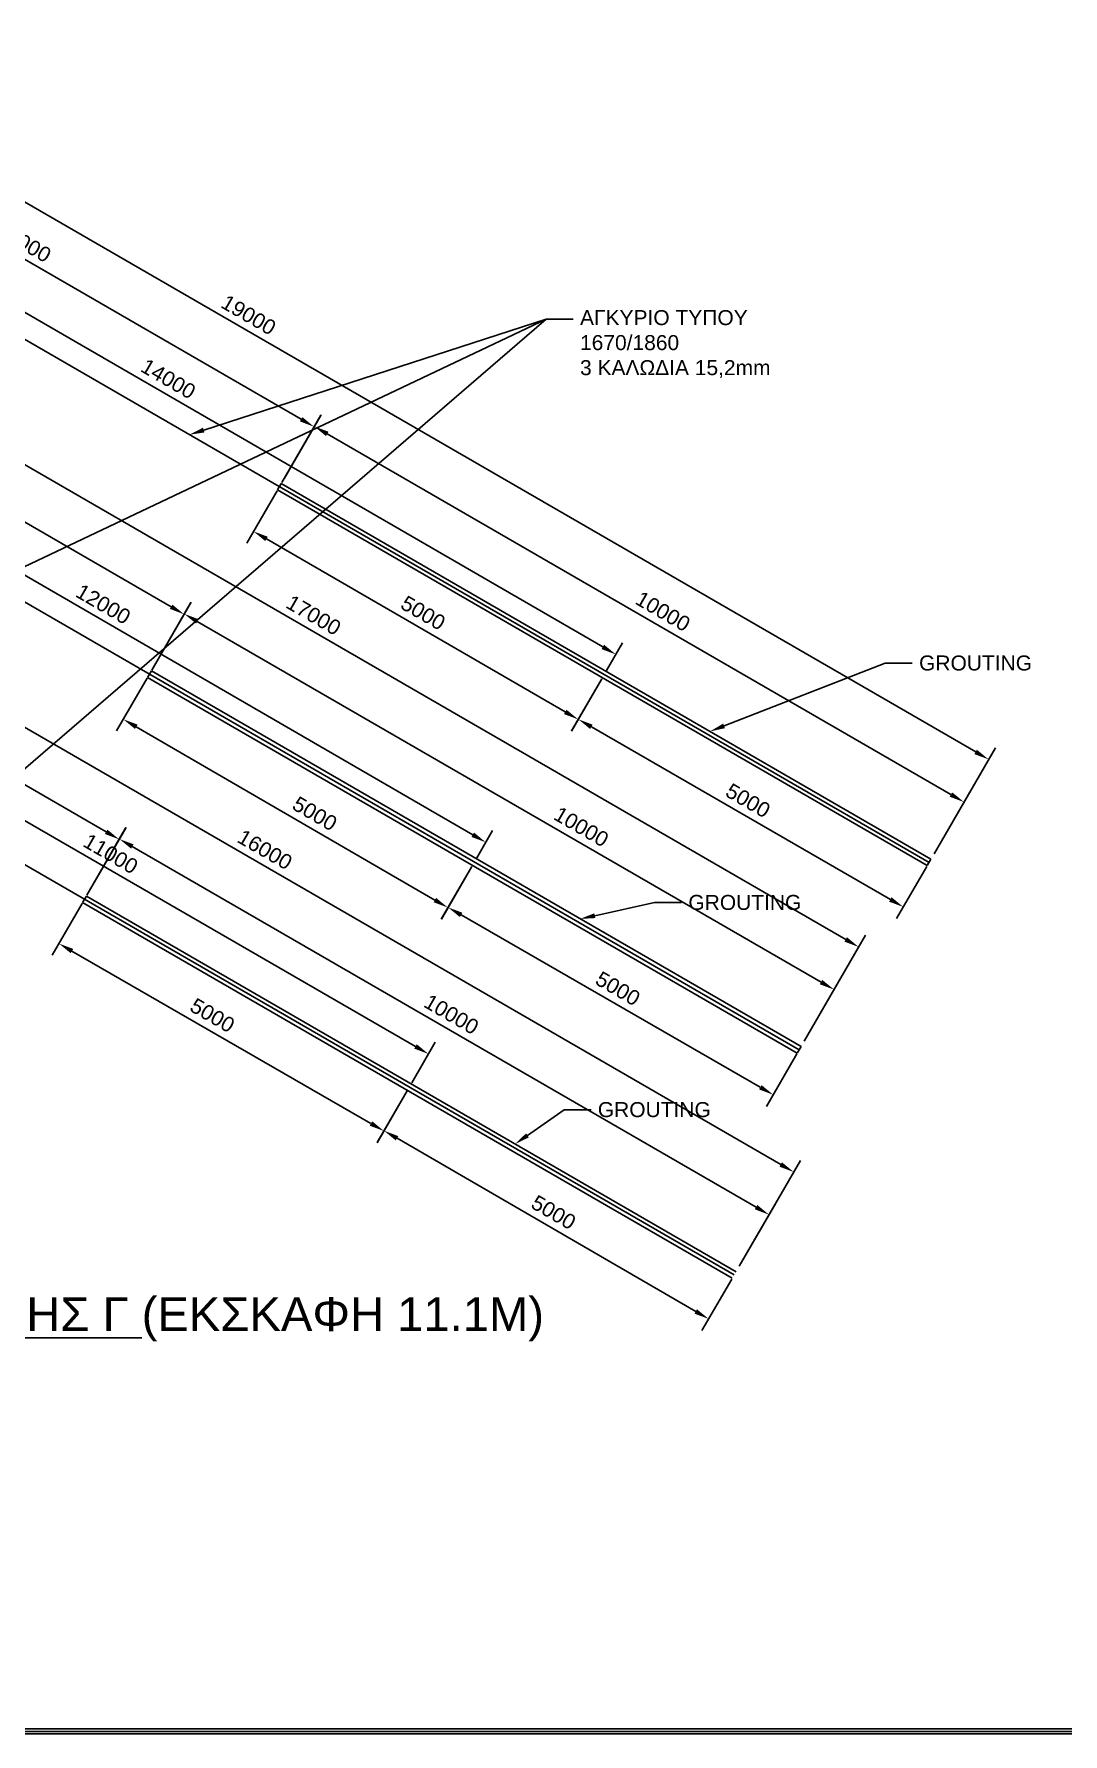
# Model space of a CAD drawing. Header units: inches. Extents: x 3 to 172, y -67 to 57.
# Drawn here: x 47.78 to 61.49, y -66.57 to -43.91 of the extents above; entities that cross this region are included whole.
import ezdxf
from ezdxf import colors
from ezdxf.entities.mleader import LeaderData, LeaderLine
from ezdxf.math import Vec2, Vec3

# ---------------------------------------------------------------- set-up
doc = ezdxf.new("R2010")
doc.units = ezdxf.units.IN
doc.header["$MEASUREMENT"] = 0
for name, color, linetype in [('BEAMS', 3, 'Continuous'), ('BORDER-1', 5, 'Continuous'), ('DETAILS', 3, 'Continuous'), ('PILES 1500', 3, 'Continuous'), ('STATICA', 3, 'Continuous'), ('TEXT', 3, 'Continuous')]:
    doc.layers.add(name, color=color, linetype=linetype)
doc.styles.add('arial greek', font='arial.ttf')
doc.styles.get("Standard").update_dxf_attribs({"font": 'arial.ttf'})
doc.styles.add('STYLE1', font='arial.ttf')
doc.styles.add('STYLE2', font='arial.ttf')
doc.dimstyles.new('1-100', dxfattribs={"dimtxt": 0.2, "dimasz": 0.2, "dimexe": 0.2, "dimexo": 0, "dimgap": 0.1, "dimtad": 1, "dimdec": 0, "dimlfac": 1000, "dimzin": 1, "dimdsep": 46, "dimtxsty": 'arial greek', "dimcen": 0.02, "dimclrd": 1, "dimclre": 1, "dimclrt": 3, "dimadec": 3, "dimazin": 0, "dimtfac": 0.1, "dimtdec": 0, "dimtmove": 0, "dimatfit": 2, "dimfxl": 1, "dimtolj": 1, "dimtzin": 0, "dimarcsym": 0})
doc.dimstyles.new('style 1', dxfattribs={"dimtxt": 0.2, "dimasz": 0.2, "dimexe": 0.18, "dimexo": 0.0625, "dimgap": 0.09, "dimtad": 1, "dimdec": 0, "dimlfac": 1000, "dimzin": 0, "dimdsep": 46, "dimtxsty": 'STYLE2', "dimcen": 0.09, "dimclrd": 1, "dimclre": 1, "dimclrt": 3, "dimadec": 3, "dimazin": 0, "dimtfac": 1, "dimtdec": 0, "dimtofl": 0, "dimtmove": 0, "dimatfit": 3, "dimfxl": 1, "dimtolj": 1, "dimtzin": 0, "dimarcsym": 0})

# ---------------------------------------------------------------- blocks, each defined once
blk = doc.blocks.new('*D405')
at = {"layer": 'DefPoints', "color": 0, "linetype": 'Continuous', "ltscale": 4, "transparency": 16777216}
for p in [(43.258, -45.439), (51.511, -49.146), (51.049, -49.944)]:
    blk.add_point(p, dxfattribs=at)
at = {"layer": 'DETAILS', "color": 1, "linetype": 'Continuous', "lineweight": -2, "ltscale": 4, "transparency": 16777216}
for p, q in [((43.289, -45.385), (43.809, -44.485)), ((43.893, -44.741), (51.338, -49.045)), ((51.08, -49.89), (51.601, -48.99))]:
    blk.add_line(p, q, dxfattribs=at)
at = {"layer": 'DETAILS', "color": 1, "linetype": 'Continuous', "ltscale": 4, "transparency": 16777216}
for points in [[(43.909, -44.712), (43.876, -44.77), (43.719, -44.641)], [(51.354, -49.017), (51.321, -49.074), (51.511, -49.146)]]:
    blk.add_solid(points, dxfattribs=at)
at = {"layer": 'DETAILS', "color": 3, "linetype": 'Continuous', "lineweight": 15, "ltscale": 4, "transparency": 16777216, "insert": (47.711, -46.727), "char_height": 0.2, "attachment_point": 5, "rotation": 329.9648, "style": 'STYLE2'}
blk.add_mtext('\\A1;9000', dxfattribs=at)
blk = doc.blocks.new('*D406')
at = {"layer": 'DefPoints', "color": 0, "linetype": 'Continuous', "ltscale": 4, "transparency": 16777216}
for p in [(51.085, -49.883), (60.17, -54.147), (59.741, -54.889)]:
    blk.add_point(p, dxfattribs=at)
at = {"layer": 'DETAILS', "color": 1, "linetype": 'Continuous', "lineweight": -2, "ltscale": 4, "transparency": 16777216}
for p, q in [((51.116, -49.829), (51.604, -48.985)), ((51.687, -49.241), (59.997, -54.047)), ((59.773, -54.835), (60.26, -53.991))]:
    blk.add_line(p, q, dxfattribs=at)
at = {"layer": 'DETAILS', "color": 1, "linetype": 'Continuous', "ltscale": 4, "transparency": 16777216}
for points in [[(51.703, -49.212), (51.67, -49.27), (51.514, -49.141)], [(60.014, -54.018), (59.98, -54.076), (60.17, -54.147)]]:
    blk.add_solid(points, dxfattribs=at)
at = {"layer": 'DETAILS', "color": 3, "linetype": 'Continuous', "lineweight": 15, "ltscale": 4, "transparency": 16777216, "insert": (56.159, -51.606), "char_height": 0.2, "attachment_point": 5, "rotation": 329.9591, "style": 'STYLE2'}
blk.add_mtext('\\A1;10000', dxfattribs=at)
blk = doc.blocks.new('*D407')
at = {"layer": 'DefPoints', "color": 0, "linetype": 'Continuous', "ltscale": 4, "transparency": 16777216}
for p in [(44.051, -44.068), (43.293, -45.378), (59.741, -54.889)]:
    blk.add_point(p, dxfattribs=at)
at = {"layer": 'DETAILS', "color": 1, "linetype": 'Continuous', "lineweight": -2, "ltscale": 4, "transparency": 16777216}
for p, q in [((43.325, -45.324), (44.141, -43.912)), ((60.326, -53.479), (44.224, -44.168)), ((59.773, -54.835), (60.589, -53.423))]:
    blk.add_line(p, q, dxfattribs=at)
at = {"layer": 'DETAILS', "color": 1, "linetype": 'Continuous', "ltscale": 4, "transparency": 16777216}
for points in [[(44.24, -44.139), (44.207, -44.197), (44.051, -44.068)], [(60.342, -53.45), (60.309, -53.508), (60.499, -53.579)]]:
    blk.add_solid(points, dxfattribs=at)
at = {"layer": 'DETAILS', "color": 3, "linetype": 'Continuous', "lineweight": 15, "ltscale": 4, "transparency": 16777216, "insert": (50.639, -47.656), "char_height": 0.2, "attachment_point": 5, "rotation": 329.9614, "style": 'STYLE2'}
blk.add_mtext('\\A1;19000', dxfattribs=at)
blk = doc.blocks.new('*D470')
at = {"layer": 'DefPoints', "color": 0, "transparency": 16777216}
for p in [(43.079, -45.427), (43.236, -45.427), (44.612, -45.427), (44.506, -45.651), (59.706, -54.951)]:
    blk.add_point(p, dxfattribs=at)
at = {"layer": 'STATICA', "color": 1, "lineweight": -2, "transparency": 16777216}
blk.add_line((44.239, -46.237), (43.867, -46.698), dxfattribs=at)
for start, end in [(338.8595, 351.102), (321.0635, 329.9615)]:
    blk.add_arc((43.237, -45.427), 1.289, start, end, dxfattribs=at)
at = {"layer": 'STATICA', "color": 1, "transparency": 16777216}
for points in [[(44.477, -45.624), (44.543, -45.629), (44.526, -45.427)], [(44.469, -45.907), (44.409, -45.878), (44.353, -46.073)]]:
    blk.add_solid(points, dxfattribs=at)
at = {"layer": 'STATICA', "color": 3, "transparency": 16777216, "insert": (43.896, -46.341), "char_height": 0.2, "attachment_point": 5, "rotation": 51.0635, "style": 'arial greek'}
blk.add_mtext('\\A1;30%%D', dxfattribs=at)
blk = doc.blocks.new('*D408')
at = {"layer": 'DefPoints', "color": 0, "linetype": 'Continuous', "ltscale": 4, "transparency": 16777216}
for p in [(43.258, -45.439), (55.532, -52.18), (55.376, -52.45)]:
    blk.add_point(p, dxfattribs=at)
at = {"layer": 'DETAILS', "color": 1, "linetype": 'Continuous', "lineweight": -2, "ltscale": 4, "transparency": 16777216}
for p, q in [((43.289, -45.385), (43.504, -45.014)), ((43.587, -45.27), (55.359, -52.08)), ((55.407, -52.396), (55.622, -52.024))]:
    blk.add_line(p, q, dxfattribs=at)
at = {"layer": 'DETAILS', "color": 1, "linetype": 'Continuous', "ltscale": 4, "transparency": 16777216}
for points in [[(43.604, -45.241), (43.57, -45.299), (43.414, -45.17)], [(55.375, -52.051), (55.342, -52.109), (55.532, -52.18)]]:
    blk.add_solid(points, dxfattribs=at)
at = {"layer": 'DETAILS', "color": 3, "linetype": 'Continuous', "lineweight": 15, "ltscale": 4, "transparency": 16777216, "insert": (49.569, -48.508), "char_height": 0.2, "attachment_point": 5, "rotation": 329.9503, "style": 'STYLE2'}
blk.add_mtext('\\A1;14000', dxfattribs=at)
blk = doc.blocks.new('*D409')
at = {"layer": 'DefPoints', "color": 0, "linetype": 'Continuous', "ltscale": 4, "transparency": 16777216}
for p in [(55.376, -52.45), (59.706, -54.951), (59.362, -55.545)]:
    blk.add_point(p, dxfattribs=at)
at = {"layer": 'DETAILS', "color": 1, "linetype": 'Continuous', "lineweight": -2, "ltscale": 4, "transparency": 16777216}
for p, q in [((55.344, -52.504), (54.942, -53.2)), ((55.206, -53.144), (59.189, -55.445)), ((59.674, -55.005), (59.272, -55.701))]:
    blk.add_line(p, q, dxfattribs=at)
at = {"layer": 'DETAILS', "color": 1, "linetype": 'Continuous', "ltscale": 4, "transparency": 16777216}
for points in [[(55.222, -53.116), (55.189, -53.173), (55.032, -53.044)], [(59.206, -55.416), (59.172, -55.474), (59.362, -55.545)]]:
    blk.add_solid(points, dxfattribs=at)
at = {"layer": 'DETAILS', "color": 3, "linetype": 'Continuous', "lineweight": 15, "ltscale": 4, "transparency": 16777216, "insert": (57.293, -54.128), "char_height": 0.2, "attachment_point": 5, "rotation": 329.9927, "style": 'STYLE2'}
blk.add_mtext('\\A1;5000', dxfattribs=at)
blk = doc.blocks.new('*D410')
at = {"layer": 'DefPoints', "color": 0, "linetype": 'Continuous', "ltscale": 4, "transparency": 16777216}
for p in [(51.049, -49.944), (55.376, -52.45), (55.031, -53.046)]:
    blk.add_point(p, dxfattribs=at)
at = {"layer": 'DETAILS', "color": 1, "linetype": 'Continuous', "lineweight": -2, "ltscale": 4, "transparency": 16777216}
for p, q in [((51.018, -49.998), (50.614, -50.696)), ((50.877, -50.64), (54.857, -52.946)), ((55.344, -52.504), (54.94, -53.202))]:
    blk.add_line(p, q, dxfattribs=at)
at = {"layer": 'DETAILS', "color": 1, "linetype": 'Continuous', "ltscale": 4, "transparency": 16777216}
for points in [[(50.894, -50.612), (50.86, -50.669), (50.704, -50.54)], [(54.874, -52.917), (54.841, -52.975), (55.031, -53.046)]]:
    blk.add_solid(points, dxfattribs=at)
at = {"layer": 'DETAILS', "color": 3, "linetype": 'Continuous', "lineweight": 15, "ltscale": 4, "transparency": 16777216, "insert": (52.964, -51.627), "char_height": 0.2, "attachment_point": 5, "rotation": 329.9229, "style": 'STYLE2'}
blk.add_mtext('\\A1;5000', dxfattribs=at)
blk = doc.blocks.new('*D413')
at = {"layer": 'DefPoints', "color": 0, "linetype": 'Continuous', "ltscale": 4, "transparency": 16777216}
for p in [(43.258, -48.939), (49.779, -51.645), (49.318, -52.443)]:
    blk.add_point(p, dxfattribs=at)
at = {"layer": 'DETAILS', "color": 1, "linetype": 'Continuous', "lineweight": -2, "ltscale": 4, "transparency": 16777216}
for p, q in [((43.289, -48.885), (43.809, -47.985)), ((43.892, -48.241), (49.606, -51.544)), ((49.349, -52.389), (49.869, -51.489))]:
    blk.add_line(p, q, dxfattribs=at)
at = {"layer": 'DETAILS', "color": 1, "linetype": 'Continuous', "ltscale": 4, "transparency": 16777216}
for points in [[(43.909, -48.212), (43.876, -48.27), (43.719, -48.141)], [(49.623, -51.516), (49.59, -51.573), (49.779, -51.645)]]:
    blk.add_solid(points, dxfattribs=at)
at = {"layer": 'DETAILS', "color": 3, "linetype": 'Continuous', "lineweight": 15, "ltscale": 4, "transparency": 16777216, "insert": (46.845, -49.726), "char_height": 0.2, "attachment_point": 5, "rotation": 329.9658, "style": 'STYLE2'}
blk.add_mtext('\\A1;7000', dxfattribs=at)
blk = doc.blocks.new('*D414')
at = {"layer": 'DefPoints', "color": 0, "linetype": 'Continuous', "ltscale": 4, "transparency": 16777216}
for p in [(49.353, -52.381), (58.439, -56.646), (58.01, -57.388)]:
    blk.add_point(p, dxfattribs=at)
at = {"layer": 'DETAILS', "color": 1, "linetype": 'Continuous', "lineweight": -2, "ltscale": 4, "transparency": 16777216}
for p, q in [((49.385, -52.327), (49.872, -51.484)), ((49.955, -51.74), (58.266, -56.546)), ((58.041, -57.334), (58.529, -56.49))]:
    blk.add_line(p, q, dxfattribs=at)
at = {"layer": 'DETAILS', "color": 1, "linetype": 'Continuous', "ltscale": 4, "transparency": 16777216}
for points in [[(49.972, -51.711), (49.939, -51.769), (49.782, -51.64)], [(58.282, -56.517), (58.249, -56.575), (58.439, -56.646)]]:
    blk.add_solid(points, dxfattribs=at)
at = {"layer": 'DETAILS', "color": 3, "linetype": 'Continuous', "lineweight": 15, "ltscale": 4, "transparency": 16777216, "insert": (55.072, -54.477), "char_height": 0.2, "attachment_point": 5, "rotation": 329.9591, "style": 'STYLE2'}
blk.add_mtext('\\A1;10000', dxfattribs=at)
blk = doc.blocks.new('*D415')
at = {"layer": 'DefPoints', "color": 0, "linetype": 'Continuous', "ltscale": 4, "transparency": 16777216}
for p in [(44.051, -47.568), (43.293, -48.878), (58.01, -57.388)]:
    blk.add_point(p, dxfattribs=at)
at = {"layer": 'DETAILS', "color": 1, "linetype": 'Continuous', "lineweight": -2, "ltscale": 4, "transparency": 16777216}
for p, q in [((43.325, -48.824), (44.141, -47.412)), ((58.594, -55.978), (44.224, -47.668)), ((58.041, -57.334), (58.857, -55.922))]:
    blk.add_line(p, q, dxfattribs=at)
at = {"layer": 'DETAILS', "color": 1, "linetype": 'Continuous', "ltscale": 4, "transparency": 16777216}
for points in [[(44.24, -47.639), (44.207, -47.697), (44.051, -47.568)], [(58.611, -55.949), (58.577, -56.007), (58.767, -56.078)]]:
    blk.add_solid(points, dxfattribs=at)
at = {"layer": 'DETAILS', "color": 3, "linetype": 'Continuous', "lineweight": 15, "ltscale": 4, "transparency": 16777216, "insert": (51.505, -51.657), "char_height": 0.2, "attachment_point": 5, "rotation": 329.9614, "style": 'STYLE2'}
blk.add_mtext('\\A1;17000', dxfattribs=at)
blk = doc.blocks.new('*D472')
at = {"layer": 'DefPoints', "color": 0, "transparency": 16777216}
for p in [(43.079, -48.927), (43.236, -48.927), (44.612, -48.927), (44.506, -49.151), (57.974, -57.449)]:
    blk.add_point(p, dxfattribs=at)
at = {"layer": 'STATICA', "color": 1, "lineweight": -2, "transparency": 16777216}
blk.add_line((44.239, -49.737), (43.867, -50.198), dxfattribs=at)
for start, end in [(338.8595, 351.102), (321.0635, 329.9615)]:
    blk.add_arc((43.237, -48.927), 1.289, start, end, dxfattribs=at)
at = {"layer": 'STATICA', "color": 1, "transparency": 16777216}
for points in [[(44.477, -49.124), (44.543, -49.129), (44.526, -48.927)], [(44.469, -49.407), (44.409, -49.378), (44.353, -49.573)]]:
    blk.add_solid(points, dxfattribs=at)
at = {"layer": 'STATICA', "color": 3, "transparency": 16777216, "insert": (43.896, -49.841), "char_height": 0.2, "attachment_point": 5, "rotation": 51.0635, "style": 'arial greek'}
blk.add_mtext('\\A1;30%%D', dxfattribs=at)
blk = doc.blocks.new('*D416')
at = {"layer": 'DefPoints', "color": 0, "linetype": 'Continuous', "ltscale": 4, "transparency": 16777216}
for p in [(43.258, -48.939), (53.798, -54.683), (53.642, -54.953)]:
    blk.add_point(p, dxfattribs=at)
at = {"layer": 'DETAILS', "color": 1, "linetype": 'Continuous', "lineweight": -2, "ltscale": 4, "transparency": 16777216}
for p, q in [((43.289, -48.885), (43.504, -48.514)), ((43.587, -48.77), (53.625, -54.583)), ((53.673, -54.899), (53.888, -54.527))]:
    blk.add_line(p, q, dxfattribs=at)
at = {"layer": 'DETAILS', "color": 1, "linetype": 'Continuous', "ltscale": 4, "transparency": 16777216}
for points in [[(43.604, -48.741), (43.57, -48.799), (43.414, -48.67)], [(53.642, -54.554), (53.608, -54.612), (53.798, -54.683)]]:
    blk.add_solid(points, dxfattribs=at)
at = {"layer": 'DETAILS', "color": 3, "linetype": 'Continuous', "lineweight": 15, "ltscale": 4, "transparency": 16777216, "insert": (48.702, -51.51), "char_height": 0.2, "attachment_point": 5, "rotation": 329.9258, "style": 'STYLE2'}
blk.add_mtext('\\A1;12000', dxfattribs=at)
blk = doc.blocks.new('*D417')
at = {"layer": 'DefPoints', "color": 0, "linetype": 'Continuous', "ltscale": 4, "transparency": 16777216}
for p in [(53.642, -54.953), (57.974, -57.449), (57.63, -58.048)]:
    blk.add_point(p, dxfattribs=at)
at = {"layer": 'DETAILS', "color": 1, "linetype": 'Continuous', "lineweight": -2, "ltscale": 4, "transparency": 16777216}
for p, q in [((53.611, -55.007), (53.207, -55.707)), ((53.47, -55.651), (57.456, -57.948)), ((57.943, -57.503), (57.54, -58.204))]:
    blk.add_line(p, q, dxfattribs=at)
at = {"layer": 'DETAILS', "color": 1, "linetype": 'Continuous', "ltscale": 4, "transparency": 16777216}
for points in [[(53.487, -55.622), (53.454, -55.68), (53.297, -55.551)], [(57.473, -57.919), (57.44, -57.977), (57.63, -58.048)]]:
    blk.add_solid(points, dxfattribs=at)
at = {"layer": 'DETAILS', "color": 3, "linetype": 'Continuous', "lineweight": 15, "ltscale": 4, "transparency": 16777216, "insert": (55.559, -56.633), "char_height": 0.2, "attachment_point": 5, "rotation": 330.047, "style": 'STYLE2'}
blk.add_mtext('\\A1;5000', dxfattribs=at)
blk = doc.blocks.new('*D418')
at = {"layer": 'DefPoints', "color": 0, "linetype": 'Continuous', "ltscale": 4, "transparency": 16777216}
for p in [(49.318, -52.443), (53.642, -54.953), (53.293, -55.553)]:
    blk.add_point(p, dxfattribs=at)
at = {"layer": 'DETAILS', "color": 1, "linetype": 'Continuous', "lineweight": -2, "ltscale": 4, "transparency": 16777216}
for p, q in [((49.286, -52.497), (48.879, -53.199)), ((49.142, -53.144), (53.12, -55.453)), ((53.611, -55.007), (53.203, -55.709))]:
    blk.add_line(p, q, dxfattribs=at)
at = {"layer": 'DETAILS', "color": 1, "linetype": 'Continuous', "ltscale": 4, "transparency": 16777216}
for points in [[(49.159, -53.115), (49.125, -53.173), (48.969, -53.044)], [(53.137, -55.424), (53.104, -55.482), (53.293, -55.553)]]:
    blk.add_solid(points, dxfattribs=at)
at = {"layer": 'DETAILS', "color": 3, "linetype": 'Continuous', "lineweight": 15, "ltscale": 4, "transparency": 16777216, "insert": (51.521, -54.302), "char_height": 0.2, "attachment_point": 5, "rotation": 329.8685, "style": 'STYLE2'}
blk.add_mtext('\\A1;5000', dxfattribs=at)
blk = doc.blocks.new('*D421')
at = {"layer": 'DefPoints', "color": 0, "linetype": 'Continuous', "ltscale": 4, "transparency": 16777216}
for p in [(43.258, -52.439), (48.914, -54.644), (48.452, -55.442)]:
    blk.add_point(p, dxfattribs=at)
at = {"layer": 'DETAILS', "color": 1, "linetype": 'Continuous', "lineweight": -2, "ltscale": 4, "transparency": 16777216}
for p, q in [((43.289, -52.385), (43.809, -51.485)), ((43.892, -51.741), (48.741, -54.544)), ((48.483, -55.388), (49.004, -54.488))]:
    blk.add_line(p, q, dxfattribs=at)
at = {"layer": 'DETAILS', "color": 1, "linetype": 'Continuous', "ltscale": 4, "transparency": 16777216}
for points in [[(43.909, -51.712), (43.876, -51.77), (43.719, -51.641)], [(48.757, -54.515), (48.724, -54.573), (48.914, -54.644)]]:
    blk.add_solid(points, dxfattribs=at)
at = {"layer": 'DETAILS', "color": 3, "linetype": 'Continuous', "lineweight": 15, "ltscale": 4, "transparency": 16777216, "insert": (46.413, -52.976), "char_height": 0.2, "attachment_point": 5, "rotation": 329.9665, "style": 'STYLE2'}
blk.add_mtext('\\A1;6000', dxfattribs=at)
blk = doc.blocks.new('*D422')
at = {"layer": 'DefPoints', "color": 0, "linetype": 'Continuous', "ltscale": 4, "transparency": 16777216}
for p in [(48.488, -55.381), (57.573, -59.646), (57.144, -60.387)]:
    blk.add_point(p, dxfattribs=at)
at = {"layer": 'DETAILS', "color": 1, "linetype": 'Continuous', "lineweight": -2, "ltscale": 4, "transparency": 16777216}
for p, q in [((48.519, -55.327), (49.006, -54.484)), ((49.089, -54.74), (57.4, -59.546)), ((57.176, -60.333), (57.663, -59.49))]:
    blk.add_line(p, q, dxfattribs=at)
at = {"layer": 'DETAILS', "color": 1, "linetype": 'Continuous', "ltscale": 4, "transparency": 16777216}
for points in [[(49.106, -54.711), (49.073, -54.768), (48.916, -54.639)], [(57.417, -59.517), (57.383, -59.574), (57.573, -59.646)]]:
    blk.add_solid(points, dxfattribs=at)
at = {"layer": 'DETAILS', "color": 3, "linetype": 'Continuous', "lineweight": 15, "ltscale": 4, "transparency": 16777216, "insert": (53.341, -56.976), "char_height": 0.2, "attachment_point": 5, "rotation": 329.9591, "style": 'STYLE2'}
blk.add_mtext('\\A1;10000', dxfattribs=at)
blk = doc.blocks.new('*D423')
at = {"layer": 'DefPoints', "color": 0, "linetype": 'Continuous', "ltscale": 4, "transparency": 16777216}
for p in [(44.051, -51.068), (43.293, -52.378), (57.144, -60.387)]:
    blk.add_point(p, dxfattribs=at)
at = {"layer": 'DETAILS', "color": 1, "linetype": 'Continuous', "lineweight": -2, "ltscale": 4, "transparency": 16777216}
for p, q in [((43.325, -52.324), (44.141, -50.912)), ((57.728, -58.977), (44.224, -51.168)), ((57.176, -60.333), (57.992, -58.922))]:
    blk.add_line(p, q, dxfattribs=at)
at = {"layer": 'DETAILS', "color": 1, "linetype": 'Continuous', "ltscale": 4, "transparency": 16777216}
for points in [[(44.24, -51.139), (44.207, -51.197), (44.051, -51.068)], [(57.745, -58.948), (57.712, -59.006), (57.902, -59.077)]]:
    blk.add_solid(points, dxfattribs=at)
at = {"layer": 'DETAILS', "color": 3, "linetype": 'Continuous', "lineweight": 15, "ltscale": 4, "transparency": 16777216, "insert": (50.856, -54.781), "char_height": 0.2, "attachment_point": 5, "rotation": 329.9614, "style": 'STYLE2'}
blk.add_mtext('\\A1;16000', dxfattribs=at)
blk = doc.blocks.new('*D473')
at = {"layer": 'DefPoints', "color": 0, "transparency": 16777216}
for p in [(43.079, -52.427), (43.236, -52.427), (44.612, -52.427), (44.506, -52.651), (57.109, -60.449)]:
    blk.add_point(p, dxfattribs=at)
at = {"layer": 'STATICA', "color": 1, "lineweight": -2, "transparency": 16777216}
blk.add_line((44.239, -53.237), (43.867, -53.698), dxfattribs=at)
for start, end in [(338.8595, 351.102), (321.0635, 329.9615)]:
    blk.add_arc((43.237, -52.427), 1.289, start, end, dxfattribs=at)
at = {"layer": 'STATICA', "color": 1, "transparency": 16777216}
for points in [[(44.477, -52.624), (44.543, -52.629), (44.526, -52.427)], [(44.469, -52.907), (44.409, -52.878), (44.353, -53.073)]]:
    blk.add_solid(points, dxfattribs=at)
at = {"layer": 'STATICA', "color": 3, "transparency": 16777216, "insert": (43.896, -53.341), "char_height": 0.2, "attachment_point": 5, "rotation": 51.0635, "style": 'arial greek'}
blk.add_mtext('\\A1;30%%D', dxfattribs=at)
blk = doc.blocks.new('*D424')
at = {"layer": 'DefPoints', "color": 0, "linetype": 'Continuous', "ltscale": 4, "transparency": 16777216}
for p in [(43.258, -52.439), (53.035, -57.504), (52.783, -57.941)]:
    blk.add_point(p, dxfattribs=at)
at = {"layer": 'DETAILS', "color": 1, "linetype": 'Continuous', "lineweight": -2, "ltscale": 4, "transparency": 16777216}
for p, q in [((43.289, -52.385), (43.6, -51.847)), ((43.683, -52.103), (52.862, -57.404)), ((52.814, -57.887), (53.125, -57.348))]:
    blk.add_line(p, q, dxfattribs=at)
at = {"layer": 'DETAILS', "color": 1, "linetype": 'Continuous', "ltscale": 4, "transparency": 16777216}
for points in [[(43.7, -52.074), (43.666, -52.132), (43.51, -52.003)], [(52.879, -57.375), (52.845, -57.433), (53.035, -57.504)]]:
    blk.add_solid(points, dxfattribs=at)
at = {"layer": 'DETAILS', "color": 3, "linetype": 'Continuous', "lineweight": 15, "ltscale": 4, "transparency": 16777216, "insert": (48.801, -54.837), "char_height": 0.2, "attachment_point": 5, "rotation": 329.9913, "style": 'STYLE2'}
blk.add_mtext('\\A1;11000', dxfattribs=at)
blk = doc.blocks.new('*D425')
at = {"layer": 'DefPoints', "color": 0, "linetype": 'Continuous', "ltscale": 4, "transparency": 16777216}
for p in [(52.783, -57.941), (57.109, -60.449), (56.769, -61.035)]:
    blk.add_point(p, dxfattribs=at)
at = {"layer": 'DETAILS', "color": 1, "linetype": 'Continuous', "lineweight": -2, "ltscale": 4, "transparency": 16777216}
for p, q in [((52.752, -57.995), (52.353, -58.683)), ((52.616, -58.628), (56.596, -60.935)), ((57.077, -60.503), (56.678, -61.191))]:
    blk.add_line(p, q, dxfattribs=at)
at = {"layer": 'DETAILS', "color": 1, "linetype": 'Continuous', "ltscale": 4, "transparency": 16777216}
for points in [[(52.633, -58.599), (52.599, -58.656), (52.443, -58.527)], [(56.612, -60.906), (56.579, -60.964), (56.769, -61.035)]]:
    blk.add_solid(points, dxfattribs=at)
at = {"layer": 'DETAILS', "color": 3, "linetype": 'Continuous', "lineweight": 15, "ltscale": 4, "transparency": 16777216, "insert": (54.702, -59.615), "char_height": 0.2, "attachment_point": 5, "rotation": 329.8957, "style": 'STYLE2'}
blk.add_mtext('\\A1;5000', dxfattribs=at)
blk = doc.blocks.new('*D426')
at = {"layer": 'DefPoints', "color": 0, "linetype": 'Continuous', "ltscale": 4, "transparency": 16777216}
for p in [(48.452, -55.442), (52.783, -57.941), (52.442, -58.531)]:
    blk.add_point(p, dxfattribs=at)
at = {"layer": 'DETAILS', "color": 1, "linetype": 'Continuous', "lineweight": -2, "ltscale": 4, "transparency": 16777216}
for p, q in [((48.421, -55.497), (48.022, -56.188)), ((48.285, -56.132), (52.269, -58.431)), ((52.752, -57.995), (52.352, -58.687))]:
    blk.add_line(p, q, dxfattribs=at)
at = {"layer": 'DETAILS', "color": 1, "linetype": 'Continuous', "ltscale": 4, "transparency": 16777216}
for points in [[(48.302, -56.104), (48.268, -56.161), (48.112, -56.033)], [(52.286, -58.402), (52.253, -58.46), (52.442, -58.531)]]:
    blk.add_solid(points, dxfattribs=at)
at = {"layer": 'DETAILS', "color": 3, "linetype": 'Continuous', "lineweight": 15, "ltscale": 4, "transparency": 16777216, "insert": (50.157, -56.99), "char_height": 0.2, "attachment_point": 5, "rotation": 330.0198, "style": 'STYLE2'}
blk.add_mtext('\\A1;5000', dxfattribs=at)

msp = doc.modelspace()

# ---------------------------------------------------------------- linework, layer by layer
at = {"layer": 'BORDER-1', "color": 2}
for p, q in [((3.6053, -66.5659), (80.554, -66.5659)), ((3.6403, -66.5309), (80.519, -66.5309)), ((3.6753, -66.4959), (80.484, -66.4959))]:
    msp.add_line(p, q, dxfattribs=at)
at = {"layer": 'PILES 1500', "color": 3, "linetype": 'Continuous'}
for points in [[(51.074, -49.9011), (51.024, -49.9877)], [(49.3426, -52.3999), (49.2926, -52.4865)], [(48.4769, -55.3993), (48.4269, -55.486)]]:
    msp.add_lwpolyline(points, dxfattribs=at)
at = {"layer": 'TEXT', "linetype": 'Continuous'}
for p, q in [((43.2357, -45.4268), (59.7057, -54.9505)), ((43.2357, -48.9268), (57.9743, -57.4493)), ((43.2357, -52.4268), (57.1086, -60.4488))]:
    msp.add_line(p, q, dxfattribs=at)
at = {"layer": 'TEXT', "color": 3, "linetype": 'Continuous'}
for p, q in [((51.024, -49.9877), (59.6806, -54.9938)), ((51.074, -49.9011), (59.7307, -54.9073)), ((49.2926, -52.4865), (57.9492, -57.4927)), ((49.3426, -52.3999), (57.9993, -57.4061)), ((48.4269, -55.486), (57.0835, -60.4921)), ((48.4769, -55.3993), (57.1336, -60.4055))]:
    msp.add_line(p, q, dxfattribs=at)
at = {"layer": 'TEXT', "linetype": 'Continuous'}
for points in [[(59.7307, -54.9073), (59.6807, -54.9939)], [(57.9993, -57.4061), (57.9493, -57.4927)]]:
    msp.add_lwpolyline(points, dxfattribs=at)

# ---------------------------------------------------------------- texts
at = {"layer": 'BEAMS', "color": 2, "style": 'STYLE1'}
msp.add_text('%%UΤΟΙΧΟΣ ΑΝΤΙΣΤΗΡΙΞΗΣ Γ %%U(ΕΚΣΚΑΦΗ 11.1Μ)', height=0.45, dxfattribs=at).set_placement((41.4963, -61.1959))

# ---------------------------------------------------------------- dimensions: what is measured, and where the dimension line sits
at = {"layer": 'DETAILS', "linetype": 'Continuous', "lineweight": 15, "ltscale": 4}
for base, p1, p2, angle, picture, middle in [((44.0506, -44.068), (59.7413, -54.8888), (43.2932, -45.3778), 149.96143, '*D407', (50.5433, -47.8224)), ((44.0506, -47.568), (58.0099, -57.3877), (43.2932, -48.8778), 149.96143, '*D415', (51.4089, -51.823)), ((60.1702, -54.1473), (51.0847, -49.8827), (59.7413, -54.8888), 329.95906, '*D406', (56.0632, -51.7722)), ((55.0306, -53.0459), (51.0491, -49.9441), (55.3758, -52.4499), 329.92285, '*D410', (52.8672, -51.7931)), ((44.0506, -51.068), (57.1443, -60.3871), (43.2932, -52.3778), 149.96143, '*D423', (50.7597, -54.9475)), ((58.4387, -56.6462), (49.3533, -52.3815), (58.0099, -57.3877), 329.95906, '*D414', (54.9761, -54.6437)), ((53.0351, -57.5042), (43.2576, -52.4394), (52.7829, -57.9408), 329.99131, '*D424', (48.7054, -55.0036)), ((53.2933, -55.5534), (49.3178, -52.443), (53.6419, -54.9528), 329.86846, '*D418', (51.4243, -54.4686)), ((57.573, -59.6457), (48.4876, -55.3809), (57.1443, -60.3871), 329.95906, '*D422', (53.2447, -57.1426)), ((52.4424, -58.531), (48.4521, -55.4424), (52.7829, -57.9408), 330.01983, '*D426', (50.0605, -57.1569))]:
    dim = msp.add_linear_dim(base=base, p1=p1, p2=p2, angle=angle, dimstyle='style 1', dxfattribs=at)
    dim.commit()
    dim.dimension.update_dxf_attribs({"geometry": picture, "text_midpoint": middle, "dimtype": 161})
for p1, p2, distance, picture, middle in [((43.2576, -45.4394), (51.0491, -49.9442), 0.9225, '*D405', (47.7113, -46.7269)), ((43.2576, -45.4394), (55.3758, -52.4499), 0.3118, '*D408', (49.569, -48.5084)), ((43.2576, -48.9394), (49.3177, -52.4431), 0.9224, '*D413', (46.8455, -49.7264)), ((43.2576, -48.9394), (53.6419, -54.9528), 0.3118, '*D416', (48.7023, -51.51)), ((43.2576, -52.4394), (48.452, -55.4425), 0.9225, '*D421', (46.4127, -52.976)), ((55.3758, -52.4499), (59.7057, -54.9505), -0.6865, '*D409', (57.2935, -54.1283)), ((53.6419, -54.9528), (57.9743, -57.4493), -0.6906, '*D417', (55.5592, -56.6329)), ((52.7829, -57.9408), (57.1086, -60.4488), -0.6779, '*D425', (54.7021, -59.615))]:
    dim = msp.add_aligned_dim(p1=p1, p2=p2, distance=distance, dimstyle='style 1', dxfattribs=at)
    dim.commit()
    dim.dimension.update_dxf_attribs({"geometry": picture, "text_midpoint": middle})
at = {"layer": 'STATICA'}
for base, line1, line2, picture, middle in [((44.506, -45.6514), ((43.2357, -45.4268), (59.7057, -54.9505)), ((43.0787, -45.4273), (44.6121, -45.4273)), '*D470', (43.8959, -46.3407)), ((44.506, -49.1514), ((43.2357, -48.9268), (57.9743, -57.4493)), ((43.0787, -48.9273), (44.6121, -48.9273)), '*D472', (43.8959, -49.8407)), ((44.506, -52.6514), ((43.2357, -52.4268), (57.1086, -60.4488)), ((43.0787, -52.4273), (44.6121, -52.4273)), '*D473', (43.8959, -53.3407))]:
    dim = msp.add_angular_dim_2l(base=base, line1=line1, line2=line2, text='30%%D', dimstyle='1-100', override={"dimfxl": 0.18, "dimarcsym": 1}, dxfattribs=at)
    dim.commit()
    dim.dimension.update_dxf_attribs({"geometry": picture, "text_midpoint": middle})

# ---------------------------------------------------------------- leaders
at = {"layer": 'BEAMS', "ltscale": 100}
ml = msp.add_multileader_mtext('Standard', dxfattribs=at)
ml.set_content('', color=3, style='STYLE1')
ml.set_leader_properties(color=1)
ml.build(insert=Vec2(0, 0))
ml.multileader.update_dxf_attribs({"dogleg_length": 0.36, "arrow_head_size": 0.2})
ctx = ml.context
ctx.base_point, ctx.char_height, ctx.arrow_head_size, ctx.landing_gap_size, ctx.plane_origin = Vec3(54.9645, -47.7111), 0.2, 0.2, 0.09, Vec3(46.766, -54.4682)
notes = []
notes.append((ctx, [(0, (1, 1, 0), (54.6045, -47.7111), (1, 0), 0.36, [(0, [(46.766, -54.4682)], 0, [])])]))
ctx.mtext.insert, ctx.mtext.flow_direction = Vec3(55.0545, -47.6111), 5
ml = msp.add_multileader_mtext('Standard', dxfattribs=at)
ml.set_content('', color=3, style='STYLE1')
ml.set_leader_properties(color=1)
ml.build(insert=Vec2(0, 0))
ml.multileader.update_dxf_attribs({"dogleg_length": 0.36, "arrow_head_size": 0.2})
ctx = ml.context
ctx.base_point, ctx.char_height, ctx.arrow_head_size, ctx.landing_gap_size, ctx.plane_origin = Vec3(54.9645, -47.7111), 0.2, 0.2, 0.09, Vec3(47.2044, -51.2217)
notes.append((ctx, [(0, (1, 1, 0), (54.6045, -47.7111), (1, 0), 0.36, [(0, [(47.2044, -51.2217)], 0, [])])]))
ctx.mtext.insert, ctx.mtext.flow_direction = Vec3(55.0545, -47.6111), 5
at = {"layer": 'DETAILS', "linetype": 'Continuous', "lineweight": 15, "ltscale": 4}
ml = msp.add_multileader_mtext('Standard', dxfattribs=at)
ml.set_content('GROUTING', color=3)
ml.set_leader_properties(color=1)
ml.build(insert=Vec2(0, 0))
ml.multileader.update_dxf_attribs({"dogleg_length": 0.36, "arrow_head_size": 0.2})
ctx = ml.context
ctx.base_point, ctx.char_height, ctx.arrow_head_size, ctx.landing_gap_size, ctx.plane_origin = Vec3(59.4819, -52.2956), 0.2, 0.2, 0.09, Vec3(57.3801, -53.5385)
notes.append((ctx, [(0, (1, 1, 0), (59.1219, -52.2956), (1, 0), 0.36, [(0, [(56.7874, -53.2051)], 0, [])])]))
ctx.mtext.insert, ctx.mtext.flow_direction = Vec3(59.5719, -52.1939), 5
ml = msp.add_multileader_mtext('Standard', dxfattribs=at)
ml.set_content('GROUTING', color=3)
ml.set_leader_properties(color=1)
ml.build(insert=Vec2(0, 0))
ml.multileader.update_dxf_attribs({"dogleg_length": 0.36, "arrow_head_size": 0.2})
ctx = ml.context
ctx.base_point, ctx.char_height, ctx.arrow_head_size, ctx.landing_gap_size, ctx.plane_origin = Vec3(56.4081, -55.4865), 0.2, 0.2, 0.09, Vec3(57.3801, -57.0385)
notes.append((ctx, [(0, (1, 1, 0), (56.0481, -55.4865), (1, 0), 0.36, [(0, [(55.056, -55.704)], 0, [])])]))
ctx.mtext.insert, ctx.mtext.flow_direction = Vec3(56.4981, -55.3848), 5
ml = msp.add_multileader_mtext('Standard', dxfattribs=at)
ml.set_content('GROUTING', color=3)
ml.set_leader_properties(color=1)
ml.build(insert=Vec2(0, 0))
ml.multileader.update_dxf_attribs({"dogleg_length": 0.36, "arrow_head_size": 0.2})
ctx = ml.context
ctx.base_point, ctx.char_height, ctx.arrow_head_size, ctx.landing_gap_size, ctx.plane_origin = Vec3(55.2013, -58.247), 0.2, 0.2, 0.09, Vec3(57.3801, -60.5385)
notes.append((ctx, [(0, (1, 1, 0), (54.8413, -58.247), (1, 0), 0.36, [(0, [(54.1903, -58.7034)], 0, [])])]))
ctx.mtext.insert, ctx.mtext.flow_direction = Vec3(55.2913, -58.1453), 5
at = {"layer": 'TEXT', "linetype": 'Continuous'}
ml = msp.add_multileader_mtext('Standard', dxfattribs=at)
ml.set_content('\\A1;{\\fArial|b0|i0|c161|p34;ΑΓΚΥΡΙΟ ΤΥΠΟΥ\\P1}6{\\fArial|b0|i0|c161|p34;70/1}86{\\fArial|b0|i0|c161|p34;0\\P}3 {\\fArial|b0|i0|c161|p34;ΚΑΛΩΔΙΑ 15,}2{\\fArial|b0|i0|c161|p34;mm}', color=3, style='STYLE1')
ml.set_leader_properties(color=1)
ml.build(insert=Vec2(0, 0))
ml.multileader.update_dxf_attribs({"dogleg_length": 0.36, "arrow_head_size": 0.2})
ctx = ml.context
ctx.base_point, ctx.char_height, ctx.arrow_head_size, ctx.landing_gap_size, ctx.plane_origin = Vec3(54.9645, -47.7111), 0.2, 0.2, 0.09, Vec3(51.3181, -50.1072)
notes.append((ctx, [(1, (1, 1, 0), (54.6045, -47.7111), (1, 0), 0.36, [(0, [(49.8505, -49.2518)], 0, [])])]))
ctx.mtext.insert, ctx.mtext.flow_direction = Vec3(55.0545, -47.5913), 5
for ctx, leaders in notes:
    for number, flags, end, landing, length, lines in leaders:
        leader = LeaderData()
        leader.index, (leader.has_last_leader_line, leader.has_dogleg_vector, leader.attachment_direction) = number, flags
        leader.last_leader_point, leader.dogleg_vector, leader.dogleg_length = Vec3(end), Vec3(landing), length
        for number, points, colour, breaks in lines:
            line = LeaderLine()
            line.index, line.vertices, line.color, line.breaks = number, Vec3.list(points), colors.encode_raw_color(colour), breaks
            leader.lines.append(line)
        ctx.leaders.append(leader)

doc.saveas('drawing.dxf')
